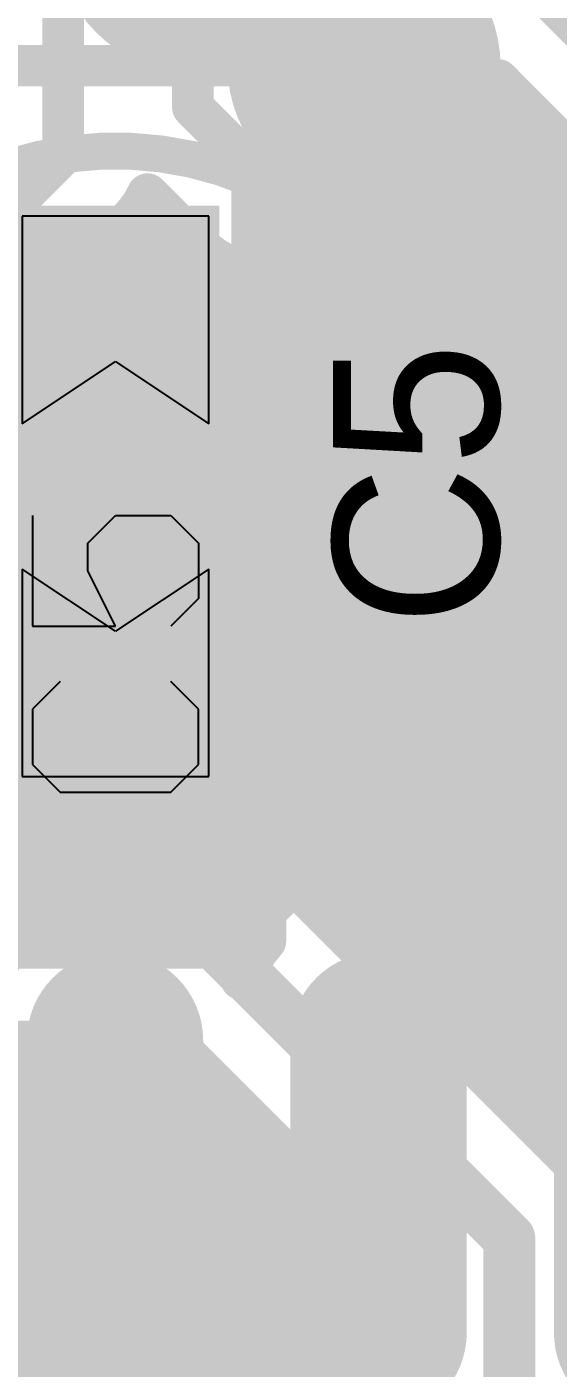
# Model space of a CAD drawing. Header units: millimetres. Extents: x 0.11 to 5.67, y 0.55 to 4.24.
# Drawn here: x 3.5 to 3.6008, y 2.0423 to 2.2968 of the extents above; entities that cross this region are included whole.
import ezdxf

# ---------------------------------------------------------------- set-up
doc = ezdxf.new("R2010")
doc.units = ezdxf.units.MM
doc.header["$MEASUREMENT"] = 0
for name, color, linetype in [('BottomLayer', 5, 'Continuous'), ('InternalPlane1', 76, 'Continuous'), ('InternalPlane2', 16, 'Continuous'), ('Mechanical3', 76, 'Continuous'), ('MultiLayer', 9, 'Continuous'), ('TopLayer', 1, 'Continuous'), ('TopOverlay', 2, 'Continuous'), ('TopPaste', 8, 'Continuous'), ('TopSolder', 216, 'Continuous'), ('ViaHoleLayer', 16, 'Continuous')]:
    doc.layers.add(name, color=color, linetype=linetype)

# ---------------------------------------------------------------- blocks, each defined once
blk = doc.blocks.new('EIAJ_SO8_191')
at = {"layer": 'TopLayer', "const_width": 0.02953}
for points in [[(0.32274, -0.05), (0.26726, -0.05)], [(0.32274, -0.1), (0.26726, -0.1)]]:
    blk.add_lwpolyline(points, dxfattribs=at)
at = {"layer": 'TopLayer', "const_width": 0.01476}
for points in [[(0.25988, -0.05, 1), (0.27465, -0.05, 1)], [(0.31535, -0.05, 1), (0.33012, -0.05, 1)], [(0.25988, -0.1, 1), (0.27465, -0.1, 1)], [(0.31535, -0.1, 1), (0.33012, -0.1, 1)]]:
    blk.add_lwpolyline(points, format="xyb", close=True, dxfattribs=at)
at = {"layer": 'TopPaste', "const_width": 0.02953}
for points in [[(0.32274, -0.05), (0.26726, -0.05)], [(0.32274, -0.1), (0.26726, -0.1)]]:
    blk.add_lwpolyline(points, dxfattribs=at)
at = {"layer": 'TopPaste', "const_width": 0.01476}
for points in [[(0.25988, -0.05, 1), (0.27465, -0.05, 1)], [(0.31535, -0.05, 1), (0.33012, -0.05, 1)], [(0.25988, -0.1, 1), (0.27465, -0.1, 1)], [(0.31535, -0.1, 1), (0.33012, -0.1, 1)]]:
    blk.add_lwpolyline(points, format="xyb", close=True, dxfattribs=at)
at = {"layer": 'TopSolder', "const_width": 0.03346}
for points in [[(0.32274, -0.05), (0.26726, -0.05)], [(0.32274, -0.1), (0.26726, -0.1)], [(0.32274, -0.15), (0.26726, -0.15)]]:
    blk.add_lwpolyline(points, dxfattribs=at)
at = {"layer": 'TopSolder', "const_width": 0.01673}
for points in [[(0.2589, -0.05, 1), (0.27563, -0.05, 1)], [(0.31437, -0.05, 1), (0.3311, -0.05, 1)], [(0.2589, -0.1, 1), (0.27563, -0.1, 1)], [(0.31437, -0.1, 1), (0.3311, -0.1, 1)], [(0.2589, -0.15, 1), (0.27563, -0.15, 1)], [(0.31437, -0.15, 1), (0.3311, -0.15, 1)]]:
    blk.add_lwpolyline(points, format="xyb", close=True, dxfattribs=at)
blk = doc.blocks.new('CC0603_274')
at = {"layer": 'Mechanical3'}
for p, q in [((-0.05085, 0.01574), (-0.0561, 0.01049)), ((-0.04036, 0.01574), (-0.05085, 0.01574)), ((-0.03511, 0.01049), (-0.04036, 0.01574)), ((-0.00363, 0.01574), (-0.02462, 0.01574)), ((-0.02462, 0.01574), (-0.02462, -0.00001)), ((-0.0561, 0.01049), (-0.0561, -0.0105)), ((-0.02462, -0.00001), (-0.01412, 0.00524)), ((-0.01412, 0.00524), (-0.00887, 0.00524)), ((-0.00887, 0.00524), (-0.00363, -0.00001)), ((-0.00363, -0.00001), (-0.00363, -0.0105)), ((-0.0561, -0.0105), (-0.05085, -0.01575)), ((-0.04036, -0.01575), (-0.03511, -0.0105)), ((-0.01937, -0.01575), (-0.02462, -0.0105)), ((-0.00363, -0.0105), (-0.00887, -0.01575)), ((-0.05085, -0.01575), (-0.04036, -0.01575)), ((-0.00887, -0.01575), (-0.01937, -0.01575))]:
    blk.add_line(p, q, dxfattribs=at)
at = {"layer": 'TopLayer'}
for points in [[(-0.05315, -0.01772), (-0.01378, -0.01772), (-0.05315, 0.01772), (-0.01378, 0.01772)], [(0.05315, 0.01772), (0.01378, 0.01772), (0.05315, -0.01772), (0.01378, -0.01772)]]:
    blk.add_solid(points, dxfattribs=at)
at = {"layer": 'TopOverlay', "const_width": 0.00701}
for points in [[(-0.06035, -0.02547, -0.201181), (-0.06031, 0.02558)], [(0.06038, 0.02558, -0.201181), (0.06042, -0.02547)]]:
    blk.add_lwpolyline(points, format="xyb", dxfattribs=at)
at = {"layer": 'TopOverlay', "const_width": 0.0035}
for points in [[(-0.06206, 0.02558, 1), (-0.05856, 0.02558, 1)], [(-0.06179, 0.02559, 1), (-0.05829, 0.02559, 1)], [(0.05829, 0.02559, 1), (0.06179, 0.02559, 1)], [(0.05863, 0.02558, 1), (0.06213, 0.02558, 1)], [(-0.0621, -0.02547, 1), (-0.0586, -0.02547, 1)], [(-0.06172, -0.0255, 1), (-0.05821, -0.0255, 1)], [(0.05828, -0.0255, 1), (0.06179, -0.0255, 1)], [(0.05867, -0.02547, 1), (0.06217, -0.02547, 1)]]:
    blk.add_lwpolyline(points, format="xyb", close=True, dxfattribs=at)
at = {"layer": 'TopOverlay', "const_width": 0.00701}
for points in [[(-0.06004, 0.02559), (0.06004, 0.02559)], [(-0.05996, -0.0255), (0.06004, -0.0255)]]:
    blk.add_lwpolyline(points, dxfattribs=at)
at = {"layer": 'TopPaste'}
for p, q in [((-0.05315, 0.01772), (-0.05315, -0.01772)), ((-0.01378, 0.01772), (-0.05315, 0.01772)), ((-0.02559, 0), (-0.01378, 0.01772)), ((0.05315, 0.01772), (0.01378, 0.01772)), ((0.01378, 0.01772), (0.02559, 0)), ((0.05315, -0.01772), (0.05315, 0.01772)), ((-0.01378, -0.01772), (-0.02559, 0)), ((0.02559, 0), (0.01378, -0.01772)), ((-0.05315, -0.01772), (-0.01378, -0.01772)), ((0.01378, -0.01772), (0.05315, -0.01772))]:
    blk.add_line(p, q, dxfattribs=at)
at = {"layer": 'TopSolder'}
for points in [[(-0.05512, -0.01969), (-0.01181, -0.01969), (-0.05512, 0.01969), (-0.01181, 0.01969)], [(0.05512, 0.01969), (0.01181, 0.01969), (0.05512, -0.01969), (0.01181, -0.01969)]]:
    blk.add_solid(points, dxfattribs=at)

msp = doc.modelspace()

# ---------------------------------------------------------------- linework, layer by layer
at = {"layer": 'BottomLayer'}
for points, const_width in [([(3.50689, 2.27258), (3.50689, 2.32776)], 0.00787), ([(3.5315, 2.2815), (3.5315, 2.31398)], 0.00787), ([(3.56398, 2.28937), (3.57972, 2.30512)], 0.00787), ([(3.5315, 2.2815), (3.54528, 2.26772)], 0.00787), ([(3.46962, 2.23531), (3.50689, 2.27258)], 0.00787), ([(3.54528, 2.26772), (3.73915, 2.26772)], 0.00787), ([(3.52291, 2.26502), (3.53275, 2.25519)], 0.00787), ([(3.49521, 2.23584), (3.51942, 2.26005)], 0.00787), ([(3.51822, 2.25885), (3.52908, 2.25885)], 0.00787), ([(3.51034, 2.25098), (3.53947, 2.25098)], 0.00787), ([(3.54528, 2.25), (3.67875, 2.25)], 0.00787), ([(3.50247, 2.2431), (3.67724, 2.2431)], 0.00787), ([(3.49521, 2.23523), (3.67413, 2.23523)], 0.00787), ([(3.49394, 2.22736), (3.66855, 2.22736)], 0.00787), ([(3.48973, 2.21948), (3.66732, 2.21948)], 0.00787), ([(3.47926, 2.21161), (3.66732, 2.21161)], 0.00787), ([(3.47752, 2.20373), (3.66732, 2.20373)], 0.00787), ([(3.48984, 2.19586), (3.66732, 2.19586)], 0.00787), ([(3.49448, 2.18799), (3.66732, 2.18799)], 0.00787), ([(3.49604, 2.18011), (3.66732, 2.18011)], 0.00787), ([(3.49512, 2.17224), (3.66732, 2.17224)], 0.00787), ([(3.49137, 2.16436), (3.66732, 2.16436)], 0.00787), ([(3.48239, 2.15649), (3.66732, 2.15649)], 0.00787), ([(3.47047, 2.14862), (3.66732, 2.14862)], 0.00787), ([(3.46953, 2.14173), (3.53543, 2.14173)], 0.00787), ([(3.54144, 2.14074), (3.66732, 2.14074)], 0.00787), ([(3.54866, 2.13625), (3.60476, 2.08015)], 0.00787), ([(3.55204, 2.13287), (3.66732, 2.13287)], 0.00787), ([(3.38386, 2.12303), (3.53543, 2.12303)], 0.00984), ([(3.53543, 2.12303), (3.59154, 2.06693)], 0.00984), ([(3.55992, 2.12499), (3.66732, 2.12499)], 0.00787), ([(3.56779, 2.11712), (3.66732, 2.11712)], 0.00787), ([(3.57567, 2.10925), (3.66251, 2.10925)], 0.00787), ([(3.40133, 2.10433), (3.52769, 2.10433)], 0.00787), ([(3.52769, 2.10433), (3.57283, 2.05918)], 0.00787), ([(3.39749, 2.10137), (3.53065, 2.10137)], 0.00787), ([(3.58354, 2.10137), (3.65464, 2.10137)], 0.00787), ([(3.35138, 2.0935), (3.53852, 2.0935)], 0.00787), ([(3.59141, 2.0935), (3.64676, 2.0935)], 0.00787), ([(3.35138, 2.08562), (3.54639, 2.08562)], 0.00787), ([(3.59929, 2.08562), (3.63889, 2.08562)], 0.00787), ([(3.35138, 2.07775), (3.55427, 2.07775)], 0.00787), ([(3.35138, 2.06988), (3.56214, 2.06988)], 0.00787), ([(3.59154, 1.72835), (3.59154, 2.06693)], 0.00984), ([(3.35138, 2.062), (3.57002, 2.062)], 0.00787), ([(3.57283, 1.87342), (3.57283, 2.05918)], 0.00787), ([(3.35138, 2.05413), (3.57283, 2.05413)], 0.00787), ([(3.35138, 2.04625), (3.57283, 2.04625)], 0.00787), ([(3.35138, 2.03838), (3.57283, 2.03838)], 0.00787)]:
    msp.add_lwpolyline(points, dxfattribs=dict(at, const_width=const_width))
for points, const_width in [([(3.55807, 2.28937, 1), (3.56988, 2.28937, 1)], 0.01181), ([(3.56201, 2.28937, 1), (3.56594, 2.28937, 1)], 0.00394), ([(3.52953, 2.2815, 1), (3.53346, 2.2815, 1)], 0.00394), ([(3.52953, 2.2815, 1), (3.53346, 2.2815, 1)], 0.00394), ([(3.50492, 2.27258, 1), (3.50886, 2.27258, 1)], 0.00394), ([(3.50492, 2.27258, 1), (3.50886, 2.27258, 1)], 0.00394), ([(3.54331, 2.26772, 1), (3.54724, 2.26772, 1)], 0.00394), ([(3.54331, 2.26772, 1), (3.54724, 2.26772, 1)], 0.00394), ([(3.52094, 2.26502, 1), (3.52488, 2.26502, 1)], 0.00394), ([(3.52094, 2.26502, 1), (3.52488, 2.26502, 1)], 0.00394), ([(3.52094, 2.26502, 1), (3.52488, 2.26502, 1)], 0.00394), ([(3.51625, 2.25885, 1), (3.52018, 2.25885, 1)], 0.00394), ([(3.51745, 2.26005, 1), (3.52139, 2.26005, 1)], 0.00394), ([(3.51745, 2.26005, 1), (3.52139, 2.26005, 1)], 0.00394), ([(3.51745, 2.26005, 1), (3.52139, 2.26005, 1)], 0.00394), ([(3.52712, 2.25885, 1), (3.53105, 2.25885, 1)], 0.00394), ([(3.53078, 2.25519, 1), (3.53472, 2.25519, 1)], 0.00394), ([(3.53078, 2.25519, 1), (3.53472, 2.25519, 1)], 0.00394), ([(3.53078, 2.25519, 1), (3.53472, 2.25519, 1)], 0.00394), ([(3.50837, 2.25098, 1), (3.51231, 2.25098, 1)], 0.00394), ([(3.5375, 2.25098, 1), (3.54144, 2.25098, 1)], 0.00394), ([(3.54331, 2.25, 1), (3.54724, 2.25, 1)], 0.00394), ([(3.54331, 2.25, 1), (3.54724, 2.25, 1)], 0.00394), ([(3.54331, 2.25, 1), (3.54724, 2.25, 1)], 0.00394), ([(3.55512, 2.24016, 1), (3.56693, 2.24016, 1)], 0.01181), ([(3.5005, 2.2431, 1), (3.50444, 2.2431, 1)], 0.00394), ([(3.53346, 2.14173, 1), (3.5374, 2.14173, 1)], 0.00394), ([(3.53346, 2.14173, 1), (3.5374, 2.14173, 1)], 0.00394), ([(3.53346, 2.14173, 1), (3.5374, 2.14173, 1)], 0.00394), ([(3.53947, 2.14074, 1), (3.54341, 2.14074, 1)], 0.00394), ([(3.54669, 2.13625, 1), (3.55063, 2.13625, 1)], 0.00394), ([(3.54669, 2.13625, 1), (3.55063, 2.13625, 1)], 0.00394), ([(3.54669, 2.13625, 1), (3.55063, 2.13625, 1)], 0.00394), ([(3.55007, 2.13287, 1), (3.55401, 2.13287, 1)], 0.00394), ([(3.53297, 2.12303, 1), (3.53789, 2.12303, 1)], 0.00492), ([(3.53297, 2.12303, 1), (3.53789, 2.12303, 1)], 0.00492), ([(3.55795, 2.12499, 1), (3.56189, 2.12499, 1)], 0.00394), ([(3.56582, 2.11712, 1), (3.56976, 2.11712, 1)], 0.00394), ([(3.5737, 2.10925, 1), (3.57763, 2.10925, 1)], 0.00394), ([(3.52572, 2.10433, 1), (3.52966, 2.10433, 1)], 0.00394), ([(3.52572, 2.10433, 1), (3.52966, 2.10433, 1)], 0.00394), ([(3.52868, 2.10137, 1), (3.53261, 2.10137, 1)], 0.00394), ([(3.58157, 2.10137, 1), (3.58551, 2.10137, 1)], 0.00394), ([(3.53655, 2.0935, 1), (3.54049, 2.0935, 1)], 0.00394), ([(3.58944, 2.0935, 1), (3.59338, 2.0935, 1)], 0.00394), ([(3.54443, 2.08562, 1), (3.54836, 2.08562, 1)], 0.00394), ([(3.59732, 2.08562, 1), (3.60126, 2.08562, 1)], 0.00394), ([(3.5523, 2.07775, 1), (3.55624, 2.07775, 1)], 0.00394), ([(3.56017, 2.06988, 1), (3.56411, 2.06988, 1)], 0.00394), ([(3.58907, 2.06693, 1), (3.594, 2.06693, 1)], 0.00492), ([(3.58907, 2.06693, 1), (3.594, 2.06693, 1)], 0.00492), ([(3.56805, 2.062, 1), (3.57198, 2.062, 1)], 0.00394), ([(3.57087, 2.05918, 1), (3.5748, 2.05918, 1)], 0.00394), ([(3.57087, 2.05918, 1), (3.5748, 2.05918, 1)], 0.00394), ([(3.57087, 2.05413, 1), (3.5748, 2.05413, 1)], 0.00394), ([(3.57087, 2.04625, 1), (3.5748, 2.04625, 1)], 0.00394)]:
    msp.add_lwpolyline(points, format="xyb", close=True, dxfattribs=dict(at, const_width=const_width))
at = {"layer": 'BottomLayer', "const_width": 0.00787}
for points in [[(3.52291, 2.26502, -0.086381), (3.51942, 2.26005)], [(3.52291, 2.26502, -0.086381), (3.51942, 2.26005)], [(3.54528, 2.25, -0.198912), (3.53275, 2.25519)], [(3.54528, 2.25, -0.198912), (3.53275, 2.25519)], [(3.53543, 2.14173, -0.198912), (3.54866, 2.13625)], [(3.53543, 2.14173, -0.198912), (3.54866, 2.13625)]]:
    msp.add_lwpolyline(points, format="xyb", dxfattribs=at)
at = {"layer": 'InternalPlane1', "const_width": 0.02591}
for points in [[(3.51854, 2.31398, 1), (3.54445, 2.31398, 1)], [(3.55102, 2.28937, 1), (3.57693, 2.28937, 1)]]:
    msp.add_lwpolyline(points, format="xyb", close=True, dxfattribs=at)
at = {"layer": 'InternalPlane2', "const_width": 0.02591}
for points in [[(3.51854, 2.31398, 1), (3.54445, 2.31398, 1)], [(3.55102, 2.28937, 1), (3.57693, 2.28937, 1)], [(3.54807, 2.24016, 1), (3.57398, 2.24016, 1)]]:
    msp.add_lwpolyline(points, format="xyb", close=True, dxfattribs=at)
at = {"layer": 'MultiLayer', "const_width": 0.01181}
for points in [[(3.55807, 2.28937, 1), (3.56988, 2.28937, 1)], [(3.55512, 2.24016, 1), (3.56693, 2.24016, 1)]]:
    msp.add_lwpolyline(points, format="xyb", close=True, dxfattribs=at)
at = {"layer": 'TopLayer'}
for points, const_width in [([(3.58858, 2.31398), (3.65551, 2.24705)], 0.00984), ([(3.49213, 2.28937), (3.56398, 2.28937)], 0.00787), ([(3.58943, 2.28669), (3.63681, 2.2393)], 0.00787), ([(3.58862, 2.28247), (3.59364, 2.28247)], 0.00787), ([(3.58487, 2.2746), (3.60151, 2.2746)], 0.00787), ([(3.54635, 2.21949), (3.54635, 2.27082)], 0.00787), ([(3.54635, 2.26673), (3.55205, 2.26673)], 0.00787), ([(3.5759, 2.26673), (3.60939, 2.26673)], 0.00787), ([(3.54635, 2.25885), (3.61726, 2.25885)], 0.00787), ([(3.54635, 2.25098), (3.62513, 2.25098)], 0.00787), ([(3.51682, 2.24114), (3.51781, 2.24016)], 0.01969), ([(3.51781, 2.24016), (3.56102, 2.24016)], 0.01969), ([(3.54635, 2.2431), (3.63301, 2.2431)], 0.00787), ([(3.51682, 2.21358), (3.51682, 2.24114)], 0.00787), ([(3.51682, 2.24114), (3.54241, 2.24114)], 0.00787), ([(3.54635, 2.23523), (3.63681, 2.23523)], 0.00787), ([(3.54635, 2.22736), (3.63681, 2.22736)], 0.00787), ([(3.54635, 2.21949), (3.5502, 2.21949)], 0.00787), ([(3.55066, 2.21948), (3.63681, 2.21948)], 0.00787), ([(3.56272, 2.2143), (3.5765, 2.20052)], 0.00787), ([(3.56542, 2.21161), (3.63681, 2.21161)], 0.00787), ([(3.50317, 2.20965), (3.53048, 2.20965)], 0.00787), ([(3.504, 2.20768), (3.52965, 2.20768)], 0.00787), ([(3.57329, 2.20373), (3.63681, 2.20373)], 0.00787), ([(3.54635, 2.20177), (3.5502, 2.20177)], 0.00787), ([(3.54635, 2.14272), (3.54635, 2.20177)], 0.00787), ([(3.5502, 2.20177), (3.56398, 2.18799)], 0.00787), ([(3.54635, 2.19586), (3.55611, 2.19586)], 0.00787), ([(3.57985, 2.19586), (3.63681, 2.19586)], 0.00787), ([(3.54635, 2.18799), (3.56398, 2.18799)], 0.00787), ([(3.56398, 2.14764), (3.56398, 2.18799)], 0.00787), ([(3.58169, 2.14764), (3.58169, 2.18799)], 0.00787), ([(3.58169, 2.18799), (3.63681, 2.18799)], 0.00787), ([(3.54635, 2.18011), (3.56398, 2.18011)], 0.00787), ([(3.58169, 2.18011), (3.63681, 2.18011)], 0.00787), ([(3.49123, 2.17421), (3.51682, 2.17421)], 0.00787), ([(3.51682, 2.17421), (3.54241, 2.17421)], 0.00787), ([(3.51682, 2.14665), (3.51682, 2.17421)], 0.00787), ([(3.54635, 2.17224), (3.56398, 2.17224)], 0.00787), ([(3.58169, 2.17224), (3.63681, 2.17224)], 0.00787), ([(3.54635, 2.16436), (3.56398, 2.16436)], 0.00787), ([(3.58169, 2.16436), (3.63681, 2.16436)], 0.00787), ([(3.54635, 2.15649), (3.56398, 2.15649)], 0.00787), ([(3.58169, 2.15649), (3.63681, 2.15649)], 0.00787), ([(3.54635, 2.14862), (3.56398, 2.14862)], 0.00787), ([(3.58169, 2.14862), (3.63681, 2.14862)], 0.00787), ([(3.54528, 2.12894), (3.56398, 2.14764)], 0.00787), ([(3.4873, 2.14272), (3.54635, 2.14272)], 0.00787), ([(3.42421, 2.14074), (3.55708, 2.14074)], 0.00787), ([(3.5803, 2.14074), (3.63681, 2.14074)], 0.00787), ([(3.57361, 2.13221), (3.5765, 2.13511)], 0.00787), ([(3.42421, 2.13287), (3.54921, 2.13287)], 0.00787), ([(3.57426, 2.13287), (3.6135, 2.13287)], 0.00787), ([(3.54528, 2.12333), (3.54528, 2.12894)], 0.00787), ([(3.51673, 2.07677), (3.51673, 2.12715)], 0.00787), ([(3.48366, 2.12499), (3.4998, 2.12499)], 0.00787), ([(3.53366, 2.12499), (3.54528, 2.12499)], 0.00787), ([(3.58661, 2.12499), (3.59686, 2.12499)], 0.00787), ([(3.56673, 1.98504), (3.56673, 2.07677)], 0.00984), ([(3.51673, 2.0264), (3.51673, 2.07677)], 0.00787)]:
    msp.add_lwpolyline(points, dxfattribs=dict(at, const_width=const_width))
for points, const_width in [([(3.55807, 2.28937, 1), (3.56988, 2.28937, 1)], 0.01181), ([(3.56201, 2.28937, 1), (3.56594, 2.28937, 1)], 0.00394), ([(3.58746, 2.28669, 1), (3.59139, 2.28669, 1)], 0.00394), ([(3.58746, 2.28669, 1), (3.59139, 2.28669, 1)], 0.00394), ([(3.58665, 2.28247, 1), (3.59059, 2.28247, 1)], 0.00394), ([(3.59167, 2.28247, 1), (3.59561, 2.28247, 1)], 0.00394), ([(3.58291, 2.2746, 1), (3.58684, 2.2746, 1)], 0.00394), ([(3.59954, 2.2746, 1), (3.60348, 2.2746, 1)], 0.00394), ([(3.54438, 2.27082, 1), (3.54832, 2.27082, 1)], 0.00394), ([(3.54438, 2.27082, 1), (3.54832, 2.27082, 1)], 0.00394), ([(3.54438, 2.26673, 1), (3.54832, 2.26673, 1)], 0.00394), ([(3.55009, 2.26673, 1), (3.55402, 2.26673, 1)], 0.00394), ([(3.57393, 2.26673, 1), (3.57787, 2.26673, 1)], 0.00394), ([(3.54438, 2.25885, 1), (3.54832, 2.25885, 1)], 0.00394), ([(3.54438, 2.25098, 1), (3.54832, 2.25098, 1)], 0.00394), ([(3.55512, 2.24016, 1), (3.56693, 2.24016, 1)], 0.01181), ([(3.5119, 2.24114, 1), (3.52174, 2.24114, 1)], 0.00984), ([(3.51289, 2.24016, 1), (3.52273, 2.24016, 1)], 0.00984), ([(3.51289, 2.24016, 1), (3.52273, 2.24016, 1)], 0.00984), ([(3.5561, 2.24016, 1), (3.56594, 2.24016, 1)], 0.00984), ([(3.54438, 2.2431, 1), (3.54832, 2.2431, 1)], 0.00394), ([(3.51485, 2.24114, 1), (3.51879, 2.24114, 1)], 0.00394), ([(3.51485, 2.24114, 1), (3.51879, 2.24114, 1)], 0.00394), ([(3.54044, 2.24114, 1), (3.54438, 2.24114, 1)], 0.00394), ([(3.54438, 2.23523, 1), (3.54832, 2.23523, 1)], 0.00394), ([(3.54438, 2.22736, 1), (3.54832, 2.22736, 1)], 0.00394), ([(3.54438, 2.21949, 1), (3.54832, 2.21949, 1)], 0.00394), ([(3.54438, 2.21949, 1), (3.54832, 2.21949, 1)], 0.00394), ([(3.54823, 2.21949, 1), (3.55217, 2.21949, 1)], 0.00394), ([(3.54823, 2.21949, 1), (3.55217, 2.21949, 1)], 0.00394), ([(3.54823, 2.21949, 1), (3.55217, 2.21949, 1)], 0.00394), ([(3.54869, 2.21948, 1), (3.55263, 2.21948, 1)], 0.00394), ([(3.51485, 2.21358, 1), (3.51879, 2.21358, 1)], 0.00394), ([(3.56076, 2.2143, 1), (3.56469, 2.2143, 1)], 0.00394), ([(3.56076, 2.2143, 1), (3.56469, 2.2143, 1)], 0.00394), ([(3.56076, 2.2143, 1), (3.56469, 2.2143, 1)], 0.00394), ([(3.56345, 2.21161, 1), (3.56738, 2.21161, 1)], 0.00394), ([(3.5012, 2.20965, 1), (3.50513, 2.20965, 1)], 0.00394), ([(3.50203, 2.20768, 1), (3.50597, 2.20768, 1)], 0.00394), ([(3.52768, 2.20768, 1), (3.53162, 2.20768, 1)], 0.00394), ([(3.52851, 2.20965, 1), (3.53245, 2.20965, 1)], 0.00394), ([(3.57132, 2.20373, 1), (3.57526, 2.20373, 1)], 0.00394), ([(3.54438, 2.20177, 1), (3.54832, 2.20177, 1)], 0.00394), ([(3.54438, 2.20177, 1), (3.54832, 2.20177, 1)], 0.00394), ([(3.54823, 2.20177, 1), (3.55217, 2.20177, 1)], 0.00394), ([(3.54823, 2.20177, 1), (3.55217, 2.20177, 1)], 0.00394), ([(3.57454, 2.20052, 1), (3.57847, 2.20052, 1)], 0.00394), ([(3.57454, 2.20052, 1), (3.57847, 2.20052, 1)], 0.00394), ([(3.57454, 2.20052, 1), (3.57847, 2.20052, 1)], 0.00394), ([(3.54438, 2.19586, 1), (3.54832, 2.19586, 1)], 0.00394), ([(3.55414, 2.19586, 1), (3.55808, 2.19586, 1)], 0.00394), ([(3.57788, 2.19586, 1), (3.58182, 2.19586, 1)], 0.00394), ([(3.54438, 2.18799, 1), (3.54832, 2.18799, 1)], 0.00394), ([(3.56201, 2.18799, 1), (3.56594, 2.18799, 1)], 0.00394), ([(3.56201, 2.18799, 1), (3.56594, 2.18799, 1)], 0.00394), ([(3.56201, 2.18799, 1), (3.56594, 2.18799, 1)], 0.00394), ([(3.57972, 2.18799, 1), (3.58366, 2.18799, 1)], 0.00394), ([(3.57972, 2.18799, 1), (3.58366, 2.18799, 1)], 0.00394), ([(3.57972, 2.18799, 1), (3.58366, 2.18799, 1)], 0.00394), ([(3.57972, 2.18799, 1), (3.58366, 2.18799, 1)], 0.00394), ([(3.54438, 2.18011, 1), (3.54832, 2.18011, 1)], 0.00394), ([(3.56201, 2.18011, 1), (3.56594, 2.18011, 1)], 0.00394), ([(3.57972, 2.18011, 1), (3.58366, 2.18011, 1)], 0.00394), ([(3.51485, 2.17421, 1), (3.51879, 2.17421, 1)], 0.00394), ([(3.51485, 2.17421, 1), (3.51879, 2.17421, 1)], 0.00394), ([(3.51485, 2.17421, 1), (3.51879, 2.17421, 1)], 0.00394), ([(3.54044, 2.17421, 1), (3.54438, 2.17421, 1)], 0.00394), ([(3.54438, 2.17224, 1), (3.54832, 2.17224, 1)], 0.00394), ([(3.56201, 2.17224, 1), (3.56594, 2.17224, 1)], 0.00394), ([(3.57972, 2.17224, 1), (3.58366, 2.17224, 1)], 0.00394), ([(3.54438, 2.16436, 1), (3.54832, 2.16436, 1)], 0.00394), ([(3.56201, 2.16436, 1), (3.56594, 2.16436, 1)], 0.00394), ([(3.57972, 2.16436, 1), (3.58366, 2.16436, 1)], 0.00394), ([(3.54438, 2.15649, 1), (3.54832, 2.15649, 1)], 0.00394), ([(3.56201, 2.15649, 1), (3.56594, 2.15649, 1)], 0.00394), ([(3.57972, 2.15649, 1), (3.58366, 2.15649, 1)], 0.00394), ([(3.54438, 2.14862, 1), (3.54832, 2.14862, 1)], 0.00394), ([(3.56201, 2.14862, 1), (3.56594, 2.14862, 1)], 0.00394), ([(3.57972, 2.14862, 1), (3.58366, 2.14862, 1)], 0.00394), ([(3.51485, 2.14665, 1), (3.51879, 2.14665, 1)], 0.00394), ([(3.56201, 2.14764, 1), (3.56594, 2.14764, 1)], 0.00394), ([(3.56201, 2.14764, 1), (3.56594, 2.14764, 1)], 0.00394), ([(3.57972, 2.14764, 1), (3.58366, 2.14764, 1)], 0.00394), ([(3.57972, 2.14764, 1), (3.58366, 2.14764, 1)], 0.00394), ([(3.57972, 2.14764, 1), (3.58366, 2.14764, 1)], 0.00394), ([(3.54438, 2.14272, 1), (3.54832, 2.14272, 1)], 0.00394), ([(3.54438, 2.14272, 1), (3.54832, 2.14272, 1)], 0.00394), ([(3.55511, 2.14074, 1), (3.55905, 2.14074, 1)], 0.00394), ([(3.57833, 2.14074, 1), (3.58226, 2.14074, 1)], 0.00394), ([(3.57454, 2.13511, 1), (3.57847, 2.13511, 1)], 0.00394), ([(3.57454, 2.13511, 1), (3.57847, 2.13511, 1)], 0.00394), ([(3.57454, 2.13511, 1), (3.57847, 2.13511, 1)], 0.00394), ([(3.54724, 2.13287, 1), (3.55118, 2.13287, 1)], 0.00394), ([(3.57164, 2.13221, 1), (3.57557, 2.13221, 1)], 0.00394), ([(3.57164, 2.13221, 1), (3.57557, 2.13221, 1)], 0.00394), ([(3.57229, 2.13287, 1), (3.57623, 2.13287, 1)], 0.00394), ([(3.54331, 2.12894, 1), (3.54724, 2.12894, 1)], 0.00394), ([(3.54331, 2.12894, 1), (3.54724, 2.12894, 1)], 0.00394), ([(3.51476, 2.12715, 1), (3.5187, 2.12715, 1)], 0.00394), ([(3.49784, 2.12499, 1), (3.50177, 2.12499, 1)], 0.00394), ([(3.53169, 2.12499, 1), (3.53563, 2.12499, 1)], 0.00394), ([(3.54331, 2.12499, 1), (3.54724, 2.12499, 1)], 0.00394), ([(3.54331, 2.12333, 1), (3.54724, 2.12333, 1)], 0.00394), ([(3.54331, 2.12333, 1), (3.54724, 2.12333, 1)], 0.00394), ([(3.58464, 2.12499, 1), (3.58858, 2.12499, 1)], 0.00394), ([(3.59489, 2.12499, 1), (3.59883, 2.12499, 1)], 0.00394), ([(3.58976, 2.11828, 1), (3.5937, 2.11828, 1)], 0.00394), ([(3.58976, 2.11828, 1), (3.5937, 2.11828, 1)], 0.00394), ([(3.53868, 2.1161, 1), (3.54262, 2.1161, 1)], 0.00394), ([(3.53868, 2.1161, 1), (3.54262, 2.1161, 1)], 0.00394), ([(3.56427, 2.07677, 1), (3.56919, 2.07677, 1)], 0.00492), ([(3.51476, 2.07677, 1), (3.5187, 2.07677, 1)], 0.00394), ([(3.51476, 2.07677, 1), (3.5187, 2.07677, 1)], 0.00394)]:
    msp.add_lwpolyline(points, format="xyb", close=True, dxfattribs=dict(at, const_width=const_width))
at = {"layer": 'TopLayer', "const_width": 0.00787}
for points in [[(3.58943, 2.28669, -0.621923), (3.54635, 2.27082)], [(3.5502, 2.21949, -0.198912), (3.56272, 2.2143)], [(3.5502, 2.21949, -0.198912), (3.56272, 2.2143)], [(3.5765, 2.20052, -0.198912), (3.58169, 2.18799)], [(3.5765, 2.20052, -0.198912), (3.58169, 2.18799)], [(3.58169, 2.14764, -0.198912), (3.5765, 2.13511)], [(3.58169, 2.14764, -0.198912), (3.5765, 2.13511)], [(3.49173, 2.11352, -0.663914), (3.54065, 2.1161)], [(3.57361, 2.13221, -0.208977), (3.59173, 2.11828)], [(3.59173, 2.11828, -0.497774), (3.63681, 2.12479)], [(3.54065, 2.1161, -0.075657), (3.54528, 2.12333)], [(3.54065, 2.03745, -0.663914), (3.49173, 2.04002)]]:
    msp.add_lwpolyline(points, format="xyb", dxfattribs=at)
at = {"layer": 'ViaHoleLayer', "const_width": 0.00591}
for points in [[(3.56102, 2.28937, 1), (3.56693, 2.28937, 1)], [(3.55807, 2.24016, 1), (3.56398, 2.24016, 1)]]:
    msp.add_lwpolyline(points, format="xyb", close=True, dxfattribs=at)

# ---------------------------------------------------------------- block references
at = {"rotation": 90}
for name, p in [('CC0603_274', (3.51682, 2.20768)), ('EIAJ_SO8_191', (3.46673, 1.78177))]:
    msp.add_blockref(name, p, dxfattribs=at)

# ---------------------------------------------------------------- texts
at = {"layer": 'TopOverlay'}
msp.add_text('C5', height=0.031496, rotation=90, dxfattribs=at).set_placement((3.58957, 2.18307))

doc.saveas('drawing.dxf')
